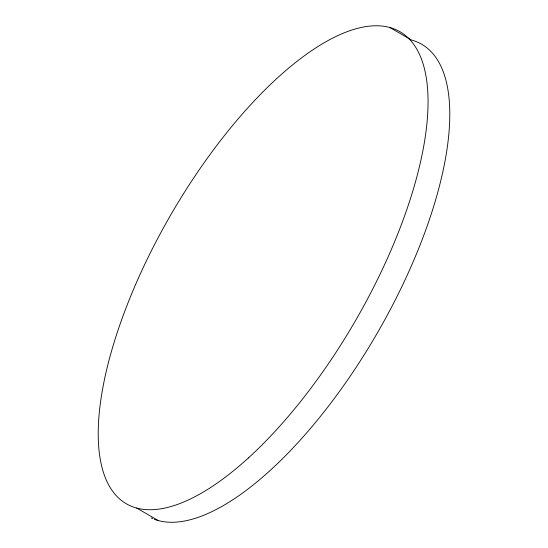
<?xml version="1.0" encoding="UTF-8"?>
<svg xmlns="http://www.w3.org/2000/svg" width="548" height="548" viewBox="0 0 548 548"><rect width="100%" height="100%" fill="white"/><g stroke="black" fill="none" stroke-linecap="round" stroke-linejoin="round"><path stroke-width="0.82" d="M389.649 27.4L411.384 39.99A272.808 106.428 -59.9 0 1 388.073 313.716A272.808 106.428 -59.9 0 1 154.289 519.285M136.616 508.01L158.351 520.6M152.707 518.648A272.808 106.428 -59.9 0 1 151.159 517.956M248.429 457.916A272.808 106.428 -59.9 0 0 412.699 43.011A272.808 106.428 -59.9 0 0 128.273 302.181A272.808 106.428 -59.9 0 0 248.429 457.916"/></g></svg>
